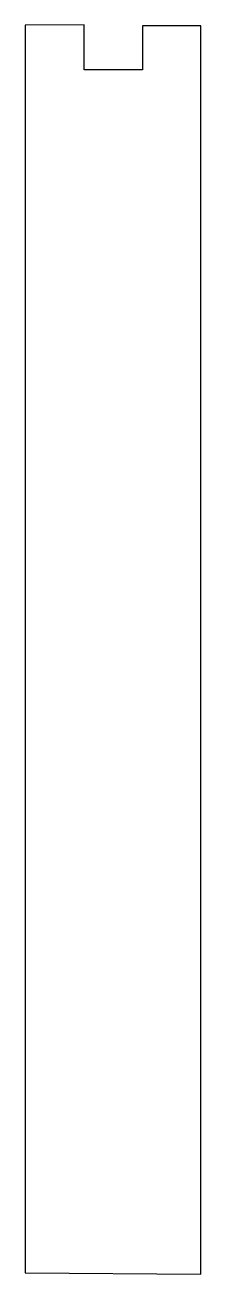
# Model space of a CAD drawing. Extents: x 41 to 66, y 40 to 218.
import ezdxf

# ---------------------------------------------------------------- set-up
doc = ezdxf.new("R2010")
doc.units = 0
doc.layers.add('smallturret', color=7, linetype='CONTINUOUS')

msp = doc.modelspace()

# ---------------------------------------------------------------- linework, layer by layer
at = {"layer": 'smallturret', "color": 1}
msp.add_lwpolyline([(66.233005, 39.715052), (66.225949, 217.586666), (57.933907, 217.590899), (57.933907, 211.329094), (49.619288, 211.329094), (49.619288, 217.697085), (41.208713, 217.692499), (41.208713, 39.892146), (66.233005, 39.715052), (66.233005, 39.715052)], close=True, dxfattribs=at)

doc.saveas('drawing.dxf')
